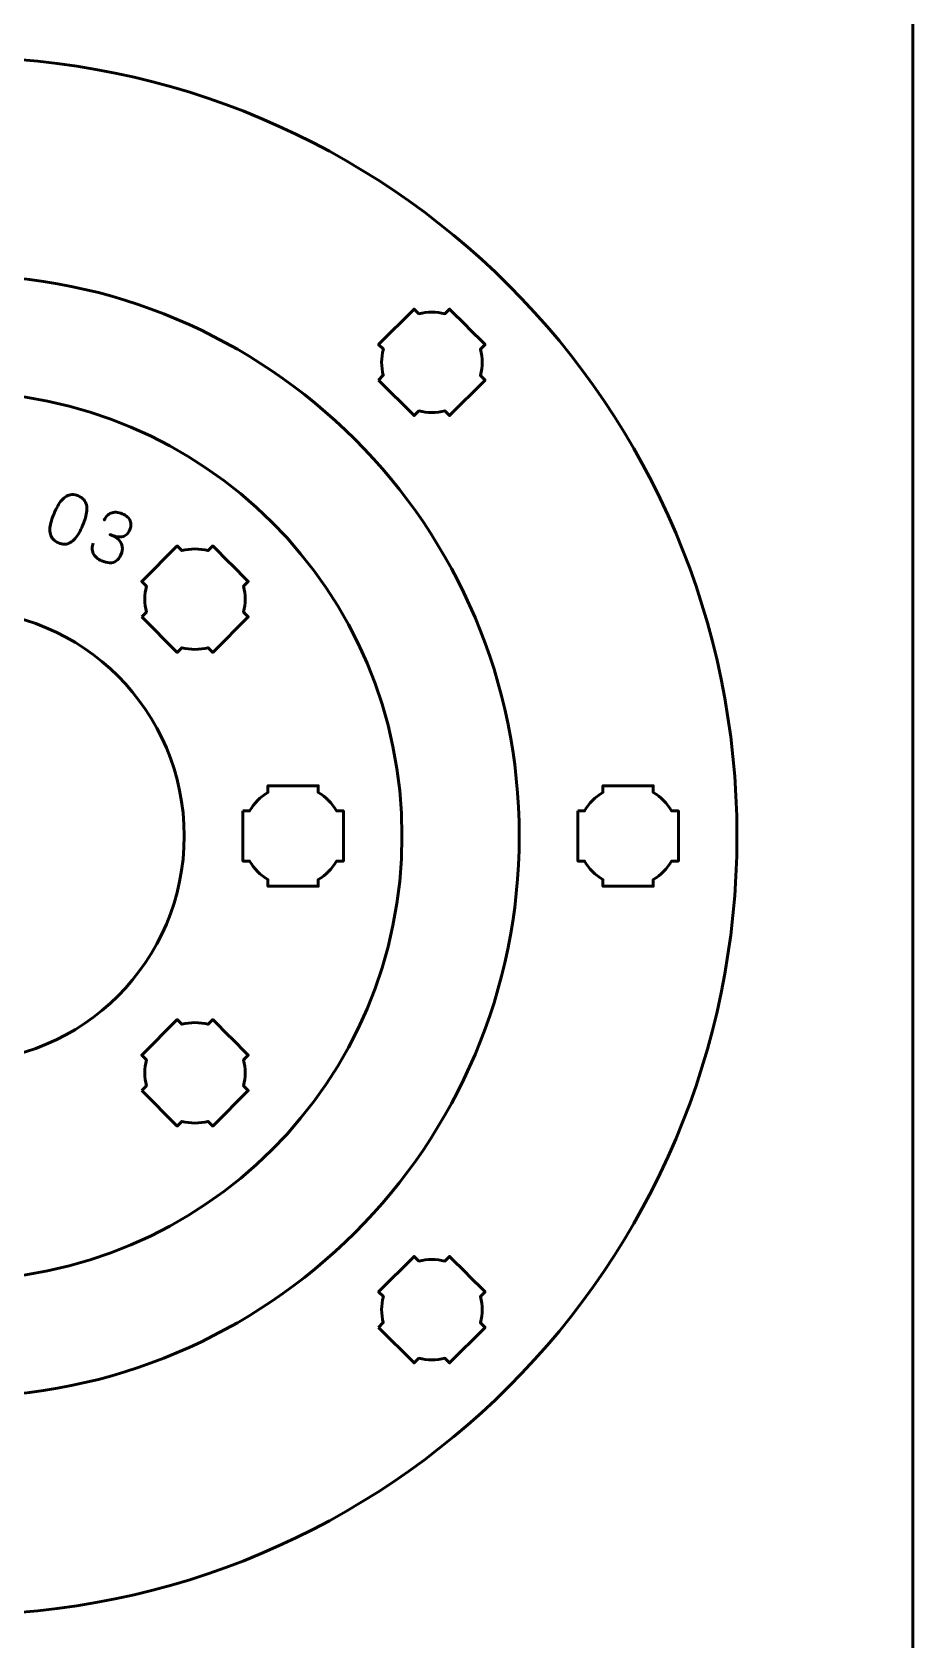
# Model space of a CAD drawing. Header units: centimetres. Extents: x -21 to 0, y -29.7 to 0.
# Drawn here: x -5.26 to 0, y -19.45 to -9.85 of the extents above; entities that cross this region are included whole.
import ezdxf

# ---------------------------------------------------------------- set-up
doc = ezdxf.new("R2010")
doc.units = ezdxf.units.CM
doc.header["$MEASUREMENT"] = 0
doc.layers.add('Layer 1', color=7, linetype='Continuous')

msp = doc.modelspace()

# ---------------------------------------------------------------- linework, layer by layer
at = {"layer": 'Layer 1', "color": 3, "lineweight": 53}
for major_axis in [(0, 4.65), (0, 3.35), (0, 2.65), (0, 1.35)]:
    msp.add_ellipse((-5.7, -14.65), major_axis=major_axis, ratio=1, dxfattribs=at)
at = {"layer": 'Layer 1', "color": 1, "lineweight": 53}
msp.add_open_spline([(-21.00003, -29.19995), (-21.00003, -29.19995), (-21.00003, -9.49992), (-21.00003, -9.49992), (-21.00003, -9.49992), (-21.00003, -9.41709), (-20.93286, -9.34992), (-20.85003, -9.34992), (-20.85003, -9.34992), (-20.7672, -9.34992), (-20.70003, -9.28275), (-20.70003, -9.19992), (-20.70003, -9.19992), (-20.70003, -9.11709), (-20.7672, -9.04992), (-20.85003, -9.04992), (-20.85003, -9.04992), (-20.93286, -9.04992), (-21.00003, -8.98275), (-21.00003, -8.89992), (-21.00003, -8.89992), (-21.00003, -8.81709), (-20.93286, -8.74992), (-20.85003, -8.74992), (-20.85003, -8.74992), (-20.7672, -8.74992), (-20.70003, -8.68275), (-20.70003, -8.59992), (-20.70003, -8.59992), (-20.70003, -8.51709), (-20.7672, -8.44992), (-20.85003, -8.44992), (-20.85003, -8.44992), (-20.93286, -8.44992), (-21.00003, -8.38275), (-21.00003, -8.29992), (-21.00003, -8.29992), (-21.00003, -8.21709), (-20.93286, -8.14992), (-20.85003, -8.14992), (-20.85003, -8.14992), (-20.7672, -8.14992), (-20.70003, -8.08275), (-20.70003, -7.99992), (-20.70003, -7.99992), (-20.70003, -7.91709), (-20.7672, -7.84992), (-20.85003, -7.84992), (-20.85003, -7.84992), (-20.93286, -7.84992), (-21.00003, -7.78275), (-21.00003, -7.69992), (-21.00003, -7.69992), (-21.00003, -7.61709), (-20.93286, -7.54992), (-20.85003, -7.54992), (-20.85003, -7.54992), (-20.7672, -7.54992), (-20.70003, -7.48275), (-20.70003, -7.39992), (-20.70003, -7.39992), (-20.70003, -7.31709), (-20.7672, -7.24992), (-20.85003, -7.24992), (-20.85003, -7.24992), (-20.93286, -7.24992), (-21.00003, -7.18275), (-21.00003, -7.09992), (-21.00003, -7.09992), (-21.00003, -7.01709), (-20.93286, -6.94992), (-20.85003, -6.94992), (-20.85003, -6.94992), (-20.7672, -6.94992), (-20.70003, -6.88275), (-20.70003, -6.79992), (-20.70003, -6.79992), (-20.70003, -6.71709), (-20.7672, -6.64992), (-20.85003, -6.64992), (-20.85003, -6.64992), (-20.93286, -6.64992), (-21.00003, -6.58275), (-21.00003, -6.49992), (-21.00003, -6.49992), (-21.00003, -6.41709), (-20.93286, -6.34992), (-20.85003, -6.34992), (-20.85003, -6.34992), (-20.7672, -6.34992), (-20.70003, -6.28275), (-20.70003, -6.19992), (-20.70003, -6.19992), (-20.70003, -6.11709), (-20.7672, -6.04992), (-20.85003, -6.04992), (-20.85003, -6.04992), (-20.93286, -6.04992), (-21.00003, -5.98275), (-21.00003, -5.89992), (-21.00003, -5.89992), (-21.00003, -5.81709), (-20.93286, -5.74992), (-20.85003, -5.74992), (-20.85003, -5.74992), (-20.7672, -5.74992), (-20.70003, -5.68275), (-20.70003, -5.59992), (-20.70003, -5.59992), (-20.70003, -5.51709), (-20.7672, -5.44992), (-20.85003, -5.44992), (-20.85003, -5.44992), (-20.93286, -5.44992), (-21.00003, -5.38275), (-21.00003, -5.29992), (-21.00003, -5.29992), (-21.00003, -5.21709), (-20.93286, -5.14992), (-20.85003, -5.14992), (-20.85003, -5.14992), (-20.7672, -5.14992), (-20.70003, -5.08275), (-20.70003, -4.99992), (-20.70003, -4.99992), (-20.70003, -4.91709), (-20.7672, -4.84992), (-20.85003, -4.84992), (-20.85003, -4.84992), (-20.93286, -4.84992), (-21.00003, -4.78275), (-21.00003, -4.69992), (-21.00003, -4.69992), (-21.00003, -4.61709), (-20.93286, -4.54992), (-20.85003, -4.54992), (-20.85003, -4.54992), (-20.7672, -4.54992), (-20.70003, -4.48275), (-20.70003, -4.39992), (-20.70003, -4.39992), (-20.70003, -4.31709), (-20.7672, -4.24992), (-20.85003, -4.24992), (-20.85003, -4.24992), (-20.93286, -4.24992), (-21.00003, -4.18275), (-21.00003, -4.09992), (-21.00003, -4.09992), (-21.00003, -4.01709), (-20.93286, -3.94992), (-20.85003, -3.94992), (-20.85003, -3.94992), (-20.7672, -3.94992), (-20.70003, -3.88275), (-20.70003, -3.79992), (-20.70003, -3.79992), (-20.70003, -3.71709), (-20.7672, -3.64992), (-20.85003, -3.64992), (-20.85003, -3.64992), (-20.93286, -3.64992), (-21.00003, -3.58275), (-21.00003, -3.49992), (-21.00003, -3.49992), (-21.00003, -3.41709), (-20.93286, -3.34992), (-20.85003, -3.34992), (-20.85003, -3.34992), (-20.7672, -3.34992), (-20.70003, -3.28275), (-20.70003, -3.19992), (-20.70003, -3.19992), (-20.70003, -3.11709), (-20.7672, -3.04992), (-20.85003, -3.04992), (-20.85003, -3.04992), (-20.93286, -3.04992), (-21.00003, -2.98275), (-21.00003, -2.89992), (-21.00003, -2.89992), (-21.00003, -2.81709), (-20.93286, -2.74992), (-20.85003, -2.74992), (-20.85003, -2.74992), (-20.7672, -2.74992), (-20.70003, -2.68275), (-20.70003, -2.59992), (-20.70003, -2.59992), (-20.70003, -2.51709), (-20.7672, -2.44992), (-20.85003, -2.44992), (-20.85003, -2.44992), (-20.93286, -2.44992), (-21.00003, -2.38275), (-21.00003, -2.29992), (-21.00003, -2.29992), (-21.00003, -2.21709), (-20.93286, -2.14992), (-20.85003, -2.14992), (-20.85003, -2.14992), (-20.7672, -2.14992), (-20.70003, -2.08275), (-20.70003, -1.99992), (-20.70003, -1.99992), (-20.70003, -1.91709), (-20.7672, -1.84992), (-20.85003, -1.84992), (-20.85003, -1.84992), (-20.93286, -1.84992), (-21.00003, -1.78275), (-21.00003, -1.69992), (-21.00003, -1.69992), (-21.00003, -1.61709), (-20.93286, -1.54992), (-20.85003, -1.54992), (-20.85003, -1.54992), (-20.7672, -1.54992), (-20.70003, -1.48275), (-20.70003, -1.39992), (-20.70003, -1.39992), (-20.70003, -1.31709), (-20.7672, -1.24992), (-20.85003, -1.24992), (-20.85003, -1.24992), (-20.93286, -1.24992), (-21.00003, -1.18275), (-21.00003, -1.09992), (-21.00003, -1.09992), (-21.00003, -1.09992), (-21.00003, -0.49992), (-21.00003, -0.49992), (-21.00003, -0.49992), (-21.00003, -0.22295), (-20.77694, 0.00004), (-20.49994, 0.00004), (-20.49994, 0.00004), (-20.49994, 0.00004), (-0.50008, 0.00004), (-0.50008, 0.00004), (-0.50008, 0.00004), (-0.22294, 0.00004), (0.00002, -0.22295), (0.00002, -0.49992), (0.00002, -0.49992), (0.00002, -0.49992), (0.00002, -29.19995), (0.00002, -29.19995), (0.00002, -29.19995), (0.00002, -29.47695), (-0.22294, -29.70004), (-0.50008, -29.70004), (-0.50008, -29.70004), (-0.50008, -29.70004), (-20.49994, -29.70004), (-20.49994, -29.70004), (-20.49994, -29.70004), (-20.77694, -29.70004), (-21.00003, -29.47695), (-21.00003, -29.19995)], degree=3, knots=[0, 0, 0, 0, 0.0153846, 0.0153846, 0.0153846, 0.0153846, 0.0307692, 0.0307692, 0.0307692, 0.0307692, 0.0461538, 0.0461538, 0.0461538, 0.0461538, 0.0615385, 0.0615385, 0.0615385, 0.0615385, 0.0769231, 0.0769231, 0.0769231, 0.0769231, 0.0923077, 0.0923077, 0.0923077, 0.0923077, 0.1076923, 0.1076923, 0.1076923, 0.1076923, 0.1230769, 0.1230769, 0.1230769, 0.1230769, 0.1384615, 0.1384615, 0.1384615, 0.1384615, 0.1538462, 0.1538462, 0.1538462, 0.1538462, 0.1692308, 0.1692308, 0.1692308, 0.1692308, 0.1846154, 0.1846154, 0.1846154, 0.1846154, 0.2, 0.2, 0.2, 0.2, 0.2153846, 0.2153846, 0.2153846, 0.2153846, 0.2307692, 0.2307692, 0.2307692, 0.2307692, 0.2461538, 0.2461538, 0.2461538, 0.2461538, 0.2615385, 0.2615385, 0.2615385, 0.2615385, 0.2769231, 0.2769231, 0.2769231, 0.2769231, 0.2923077, 0.2923077, 0.2923077, 0.2923077, 0.3076923, 0.3076923, 0.3076923, 0.3076923, 0.3230769, 0.3230769, 0.3230769, 0.3230769, 0.3384615, 0.3384615, 0.3384615, 0.3384615, 0.3538462, 0.3538462, 0.3538462, 0.3538462, 0.3692308, 0.3692308, 0.3692308, 0.3692308, 0.3846154, 0.3846154, 0.3846154, 0.3846154, 0.4, 0.4, 0.4, 0.4, 0.4153846, 0.4153846, 0.4153846, 0.4153846, 0.4307692, 0.4307692, 0.4307692, 0.4307692, 0.4461538, 0.4461538, 0.4461538, 0.4461538, 0.4615385, 0.4615385, 0.4615385, 0.4615385, 0.4769231, 0.4769231, 0.4769231, 0.4769231, 0.4923077, 0.4923077, 0.4923077, 0.4923077, 0.5076923, 0.5076923, 0.5076923, 0.5076923, 0.5230769, 0.5230769, 0.5230769, 0.5230769, 0.5384615, 0.5384615, 0.5384615, 0.5384615, 0.5538462, 0.5538462, 0.5538462, 0.5538462, 0.5692308, 0.5692308, 0.5692308, 0.5692308, 0.5846154, 0.5846154, 0.5846154, 0.5846154, 0.6, 0.6, 0.6, 0.6, 0.6153846, 0.6153846, 0.6153846, 0.6153846, 0.6307692, 0.6307692, 0.6307692, 0.6307692, 0.6461538, 0.6461538, 0.6461538, 0.6461538, 0.6615385, 0.6615385, 0.6615385, 0.6615385, 0.6769231, 0.6769231, 0.6769231, 0.6769231, 0.6923077, 0.6923077, 0.6923077, 0.6923077, 0.7076923, 0.7076923, 0.7076923, 0.7076923, 0.7230769, 0.7230769, 0.7230769, 0.7230769, 0.7384615, 0.7384615, 0.7384615, 0.7384615, 0.7538462, 0.7538462, 0.7538462, 0.7538462, 0.7692308, 0.7692308, 0.7692308, 0.7692308, 0.7846154, 0.7846154, 0.7846154, 0.7846154, 0.8, 0.8, 0.8, 0.8, 0.8153846, 0.8153846, 0.8153846, 0.8153846, 0.8307692, 0.8307692, 0.8307692, 0.8307692, 0.8461538, 0.8461538, 0.8461538, 0.8461538, 0.8615385, 0.8615385, 0.8615385, 0.8615385, 0.8769231, 0.8769231, 0.8769231, 0.8769231, 0.8923077, 0.8923077, 0.8923077, 0.8923077, 0.9076923, 0.9076923, 0.9076923, 0.9076923, 0.9230769, 0.9230769, 0.9230769, 0.9230769, 0.9384615, 0.9384615, 0.9384615, 0.9384615, 0.9538462, 0.9538462, 0.9538462, 0.9538462, 0.9692308, 0.9692308, 0.9692308, 0.9692308, 0.9846154, 0.9846154, 0.9846154, 0.9846154, 1, 1, 1, 1], dxfattribs=at)
at = {"layer": 'Layer 1', "lineweight": 53}
for points in [[(-3.18979, -11.92757), (-3.18979, -11.92757), (-3.16136, -11.89915), (-3.16136, -11.89915), (-3.16136, -11.89915), (-3.17493, -11.84834), (-3.17491, -11.79468), (-3.16135, -11.74388), (-3.16135, -11.74388), (-3.16135, -11.74388), (-3.18979, -11.71544), (-3.18979, -11.71544), (-3.18979, -11.71544), (-3.18979, -11.71544), (-2.97766, -11.50331), (-2.97766, -11.50331), (-2.97766, -11.50331), (-2.97766, -11.50331), (-2.94924, -11.53173), (-2.94924, -11.53173), (-2.94924, -11.53173), (-2.89843, -11.51815), (-2.84473, -11.51812), (-2.7939, -11.53168), (-2.7939, -11.53168), (-2.7939, -11.53168), (-2.76553, -11.50331), (-2.76553, -11.50331), (-2.76553, -11.50331), (-2.76553, -11.50331), (-2.6627, -11.60614), (-2.6627, -11.60614), (-2.6627, -11.60614), (-2.6627, -11.60614), (-2.65937, -11.60938), (-2.65937, -11.60938), (-2.65937, -11.60938), (-2.65937, -11.60938), (-2.65613, -11.6127), (-2.65613, -11.6127), (-2.65613, -11.6127), (-2.65613, -11.6127), (-2.55339, -11.71544), (-2.55339, -11.71544), (-2.55339, -11.71544), (-2.55339, -11.71544), (-2.58173, -11.74377), (-2.58173, -11.74377), (-2.58173, -11.74377), (-2.56814, -11.79463), (-2.56813, -11.84838), (-2.58172, -11.89925), (-2.58172, -11.89925), (-2.58172, -11.89925), (-2.55339, -11.92757), (-2.55339, -11.92757), (-2.55339, -11.92757), (-2.55339, -11.92757), (-2.65471, -12.02889), (-2.65471, -12.02889), (-2.65471, -12.02889), (-2.65471, -12.02889), (-2.65937, -12.03366), (-2.65937, -12.03366), (-2.65937, -12.03366), (-2.65937, -12.03366), (-2.66415, -12.03833), (-2.66415, -12.03833), (-2.66415, -12.03833), (-2.66415, -12.03833), (-2.76553, -12.1397), (-2.76553, -12.1397), (-2.76553, -12.1397), (-2.76553, -12.1397), (-2.79388, -12.11135), (-2.79388, -12.11135), (-2.79388, -12.11135), (-2.84472, -12.12491), (-2.89844, -12.1249), (-2.94927, -12.11131), (-2.94927, -12.11131), (-2.94927, -12.11131), (-2.97766, -12.1397), (-2.97766, -12.1397), (-2.97766, -12.1397), (-2.97766, -12.1397), (-3.18979, -11.92757), (-3.18979, -11.92757)], [(-4.604, -13.34179), (-4.604, -13.34179), (-4.57558, -13.31336), (-4.57558, -13.31336), (-4.57558, -13.31336), (-4.58915, -13.26255), (-4.58913, -13.20889), (-4.57556, -13.15809), (-4.57556, -13.15809), (-4.57556, -13.15809), (-4.604, -13.12965), (-4.604, -13.12965), (-4.604, -13.12965), (-4.604, -13.12965), (-4.39187, -12.91752), (-4.39187, -12.91752), (-4.39187, -12.91752), (-4.39187, -12.91752), (-4.36345, -12.94594), (-4.36345, -12.94594), (-4.36345, -12.94594), (-4.31264, -12.93236), (-4.25894, -12.93234), (-4.20811, -12.94589), (-4.20811, -12.94589), (-4.20811, -12.94589), (-4.17974, -12.91752), (-4.17974, -12.91752), (-4.17974, -12.91752), (-4.17974, -12.91752), (-4.07691, -13.02035), (-4.07691, -13.02035), (-4.07691, -13.02035), (-4.07691, -13.02035), (-4.07358, -13.02359), (-4.07358, -13.02359), (-4.07358, -13.02359), (-4.07358, -13.02359), (-4.07034, -13.02692), (-4.07034, -13.02692), (-4.07034, -13.02692), (-4.07034, -13.02692), (-3.96761, -13.12965), (-3.96761, -13.12965), (-3.96761, -13.12965), (-3.96761, -13.12965), (-3.99594, -13.15799), (-3.99594, -13.15799), (-3.99594, -13.15799), (-3.98235, -13.20884), (-3.98234, -13.26259), (-3.99593, -13.31346), (-3.99593, -13.31346), (-3.99593, -13.31346), (-3.96761, -13.34179), (-3.96761, -13.34179), (-3.96761, -13.34179), (-3.96761, -13.34179), (-4.06892, -13.4431), (-4.06892, -13.4431), (-4.06892, -13.4431), (-4.06892, -13.4431), (-4.07358, -13.44787), (-4.07358, -13.44787), (-4.07358, -13.44787), (-4.07358, -13.44787), (-4.07836, -13.45254), (-4.07836, -13.45254), (-4.07836, -13.45254), (-4.07836, -13.45254), (-4.17974, -13.55392), (-4.17974, -13.55392), (-4.17974, -13.55392), (-4.17974, -13.55392), (-4.20809, -13.52556), (-4.20809, -13.52556), (-4.20809, -13.52556), (-4.25894, -13.53912), (-4.31265, -13.53912), (-4.36348, -13.52553), (-4.36348, -13.52553), (-4.36348, -13.52553), (-4.39187, -13.55392), (-4.39187, -13.55392), (-4.39187, -13.55392), (-4.39187, -13.55392), (-4.604, -13.34179), (-4.604, -13.34179)], [(-4, -14.4999), (-4, -14.4999), (-3.9598, -14.4999), (-3.9598, -14.4999), (-3.9598, -14.4999), (-3.93347, -14.45438), (-3.89551, -14.41645), (-3.85, -14.39012), (-3.85, -14.39012), (-3.85, -14.39012), (-3.85, -14.3499), (-3.85, -14.3499), (-3.85, -14.3499), (-3.85, -14.3499), (-3.55, -14.3499), (-3.55, -14.3499), (-3.55, -14.3499), (-3.55, -14.3499), (-3.55, -14.39009), (-3.55, -14.39009), (-3.55, -14.39009), (-3.50447, -14.41642), (-3.46648, -14.45437), (-3.44012, -14.4999), (-3.44012, -14.4999), (-3.44012, -14.4999), (-3.4, -14.4999), (-3.4, -14.4999), (-3.4, -14.4999), (-3.4, -14.4999), (-3.4, -14.64532), (-3.4, -14.64532), (-3.4, -14.64532), (-3.4, -14.64532), (-3.39994, -14.64997), (-3.39994, -14.64997), (-3.39994, -14.64997), (-3.39994, -14.64997), (-3.4, -14.65461), (-3.4, -14.65461), (-3.4, -14.65461), (-3.4, -14.65461), (-3.4, -14.7999), (-3.4, -14.7999), (-3.4, -14.7999), (-3.4, -14.7999), (-3.44007, -14.7999), (-3.44007, -14.7999), (-3.44007, -14.7999), (-3.46642, -14.84547), (-3.50442, -14.88348), (-3.55, -14.90984), (-3.55, -14.90984), (-3.55, -14.90984), (-3.55, -14.9499), (-3.55, -14.9499), (-3.55, -14.9499), (-3.55, -14.9499), (-3.69328, -14.9499), (-3.69328, -14.9499), (-3.69328, -14.9499), (-3.69328, -14.9499), (-3.69995, -14.94998), (-3.69995, -14.94998), (-3.69995, -14.94998), (-3.69995, -14.94998), (-3.70663, -14.9499), (-3.70663, -14.9499), (-3.70663, -14.9499), (-3.70663, -14.9499), (-3.85, -14.9499), (-3.85, -14.9499), (-3.85, -14.9499), (-3.85, -14.9499), (-3.85, -14.9098), (-3.85, -14.9098), (-3.85, -14.9098), (-3.89554, -14.88344), (-3.93352, -14.84545), (-3.95985, -14.7999), (-3.95985, -14.7999), (-3.95985, -14.7999), (-4, -14.7999), (-4, -14.7999), (-4, -14.7999), (-4, -14.7999), (-4, -14.4999), (-4, -14.4999)], [(-2, -14.4999), (-2, -14.4999), (-1.9598, -14.4999), (-1.9598, -14.4999), (-1.9598, -14.4999), (-1.93347, -14.45438), (-1.89551, -14.41645), (-1.85, -14.39012), (-1.85, -14.39012), (-1.85, -14.39012), (-1.85, -14.3499), (-1.85, -14.3499), (-1.85, -14.3499), (-1.85, -14.3499), (-1.55, -14.3499), (-1.55, -14.3499), (-1.55, -14.3499), (-1.55, -14.3499), (-1.55, -14.39009), (-1.55, -14.39009), (-1.55, -14.39009), (-1.50447, -14.41642), (-1.46648, -14.45437), (-1.44012, -14.4999), (-1.44012, -14.4999), (-1.44012, -14.4999), (-1.4, -14.4999), (-1.4, -14.4999), (-1.4, -14.4999), (-1.4, -14.4999), (-1.4, -14.64532), (-1.4, -14.64532), (-1.4, -14.64532), (-1.4, -14.64532), (-1.39994, -14.64997), (-1.39994, -14.64997), (-1.39994, -14.64997), (-1.39994, -14.64997), (-1.4, -14.65461), (-1.4, -14.65461), (-1.4, -14.65461), (-1.4, -14.65461), (-1.4, -14.7999), (-1.4, -14.7999), (-1.4, -14.7999), (-1.4, -14.7999), (-1.44007, -14.7999), (-1.44007, -14.7999), (-1.44007, -14.7999), (-1.46642, -14.84547), (-1.50442, -14.88348), (-1.55, -14.90984), (-1.55, -14.90984), (-1.55, -14.90984), (-1.55, -14.9499), (-1.55, -14.9499), (-1.55, -14.9499), (-1.55, -14.9499), (-1.69328, -14.9499), (-1.69328, -14.9499), (-1.69328, -14.9499), (-1.69328, -14.9499), (-1.69995, -14.94998), (-1.69995, -14.94998), (-1.69995, -14.94998), (-1.69995, -14.94998), (-1.70663, -14.9499), (-1.70663, -14.9499), (-1.70663, -14.9499), (-1.70663, -14.9499), (-1.85, -14.9499), (-1.85, -14.9499), (-1.85, -14.9499), (-1.85, -14.9499), (-1.85, -14.9098), (-1.85, -14.9098), (-1.85, -14.9098), (-1.89554, -14.88344), (-1.93352, -14.84545), (-1.95985, -14.7999), (-1.95985, -14.7999), (-1.95985, -14.7999), (-2, -14.7999), (-2, -14.7999), (-2, -14.7999), (-2, -14.7999), (-2, -14.4999), (-2, -14.4999)], [(-4.604, -16.17021), (-4.604, -16.17021), (-4.57558, -16.14179), (-4.57558, -16.14179), (-4.57558, -16.14179), (-4.58915, -16.09098), (-4.58913, -16.03732), (-4.57556, -15.98652), (-4.57556, -15.98652), (-4.57556, -15.98652), (-4.604, -15.95808), (-4.604, -15.95808), (-4.604, -15.95808), (-4.604, -15.95808), (-4.39187, -15.74595), (-4.39187, -15.74595), (-4.39187, -15.74595), (-4.39187, -15.74595), (-4.36345, -15.77437), (-4.36345, -15.77437), (-4.36345, -15.77437), (-4.31264, -15.76079), (-4.25894, -15.76076), (-4.20811, -15.77432), (-4.20811, -15.77432), (-4.20811, -15.77432), (-4.17974, -15.74595), (-4.17974, -15.74595), (-4.17974, -15.74595), (-4.17974, -15.74595), (-4.07691, -15.84878), (-4.07691, -15.84878), (-4.07691, -15.84878), (-4.07691, -15.84878), (-4.07358, -15.85202), (-4.07358, -15.85202), (-4.07358, -15.85202), (-4.07358, -15.85202), (-4.07034, -15.85534), (-4.07034, -15.85534), (-4.07034, -15.85534), (-4.07034, -15.85534), (-3.96761, -15.95808), (-3.96761, -15.95808), (-3.96761, -15.95808), (-3.96761, -15.95808), (-3.99594, -15.98641), (-3.99594, -15.98641), (-3.99594, -15.98641), (-3.98235, -16.03727), (-3.98234, -16.09102), (-3.99593, -16.14189), (-3.99593, -16.14189), (-3.99593, -16.14189), (-3.96761, -16.17021), (-3.96761, -16.17021), (-3.96761, -16.17021), (-3.96761, -16.17021), (-4.06892, -16.27153), (-4.06892, -16.27153), (-4.06892, -16.27153), (-4.06892, -16.27153), (-4.07358, -16.2763), (-4.07358, -16.2763), (-4.07358, -16.2763), (-4.07358, -16.2763), (-4.07836, -16.28097), (-4.07836, -16.28097), (-4.07836, -16.28097), (-4.07836, -16.28097), (-4.17974, -16.38234), (-4.17974, -16.38234), (-4.17974, -16.38234), (-4.17974, -16.38234), (-4.20809, -16.35399), (-4.20809, -16.35399), (-4.20809, -16.35399), (-4.25894, -16.36755), (-4.31265, -16.36754), (-4.36348, -16.35395), (-4.36348, -16.35395), (-4.36348, -16.35395), (-4.39187, -16.38234), (-4.39187, -16.38234), (-4.39187, -16.38234), (-4.39187, -16.38234), (-4.604, -16.17021), (-4.604, -16.17021)], [(-3.18979, -17.58443), (-3.18979, -17.58443), (-3.16136, -17.556), (-3.16136, -17.556), (-3.16136, -17.556), (-3.17493, -17.50519), (-3.17491, -17.45153), (-3.16135, -17.40073), (-3.16135, -17.40073), (-3.16135, -17.40073), (-3.18979, -17.37229), (-3.18979, -17.37229), (-3.18979, -17.37229), (-3.18979, -17.37229), (-2.97766, -17.16016), (-2.97766, -17.16016), (-2.97766, -17.16016), (-2.97766, -17.16016), (-2.94924, -17.18858), (-2.94924, -17.18858), (-2.94924, -17.18858), (-2.89843, -17.175), (-2.84473, -17.17498), (-2.7939, -17.18853), (-2.7939, -17.18853), (-2.7939, -17.18853), (-2.76553, -17.16016), (-2.76553, -17.16016), (-2.76553, -17.16016), (-2.76553, -17.16016), (-2.6627, -17.26299), (-2.6627, -17.26299), (-2.6627, -17.26299), (-2.6627, -17.26299), (-2.65937, -17.26624), (-2.65937, -17.26624), (-2.65937, -17.26624), (-2.65937, -17.26624), (-2.65613, -17.26956), (-2.65613, -17.26956), (-2.65613, -17.26956), (-2.65613, -17.26956), (-2.55339, -17.37229), (-2.55339, -17.37229), (-2.55339, -17.37229), (-2.55339, -17.37229), (-2.58173, -17.40063), (-2.58173, -17.40063), (-2.58173, -17.40063), (-2.56814, -17.45148), (-2.56813, -17.50523), (-2.58172, -17.5561), (-2.58172, -17.5561), (-2.58172, -17.5561), (-2.55339, -17.58443), (-2.55339, -17.58443), (-2.55339, -17.58443), (-2.55339, -17.58443), (-2.65471, -17.68574), (-2.65471, -17.68574), (-2.65471, -17.68574), (-2.65471, -17.68574), (-2.65937, -17.69051), (-2.65937, -17.69051), (-2.65937, -17.69051), (-2.65937, -17.69051), (-2.66415, -17.69518), (-2.66415, -17.69518), (-2.66415, -17.69518), (-2.66415, -17.69518), (-2.76553, -17.79656), (-2.76553, -17.79656), (-2.76553, -17.79656), (-2.76553, -17.79656), (-2.79388, -17.7682), (-2.79388, -17.7682), (-2.79388, -17.7682), (-2.84472, -17.78177), (-2.89844, -17.78176), (-2.94927, -17.76817), (-2.94927, -17.76817), (-2.94927, -17.76817), (-2.97766, -17.79656), (-2.97766, -17.79656), (-2.97766, -17.79656), (-2.97766, -17.79656), (-3.18979, -17.58443), (-3.18979, -17.58443)]]:
    msp.add_open_spline(points, degree=3, knots=[0, 0, 0, 0, 0.0454545, 0.0454545, 0.0454545, 0.0454545, 0.0909091, 0.0909091, 0.0909091, 0.0909091, 0.1363636, 0.1363636, 0.1363636, 0.1363636, 0.1818182, 0.1818182, 0.1818182, 0.1818182, 0.2272727, 0.2272727, 0.2272727, 0.2272727, 0.2727273, 0.2727273, 0.2727273, 0.2727273, 0.3181818, 0.3181818, 0.3181818, 0.3181818, 0.3636364, 0.3636364, 0.3636364, 0.3636364, 0.4090909, 0.4090909, 0.4090909, 0.4090909, 0.4545455, 0.4545455, 0.4545455, 0.4545455, 0.5, 0.5, 0.5, 0.5, 0.5454545, 0.5454545, 0.5454545, 0.5454545, 0.5909091, 0.5909091, 0.5909091, 0.5909091, 0.6363636, 0.6363636, 0.6363636, 0.6363636, 0.6818182, 0.6818182, 0.6818182, 0.6818182, 0.7272727, 0.7272727, 0.7272727, 0.7272727, 0.7727273, 0.7727273, 0.7727273, 0.7727273, 0.8181818, 0.8181818, 0.8181818, 0.8181818, 0.8636364, 0.8636364, 0.8636364, 0.8636364, 0.9090909, 0.9090909, 0.9090909, 0.9090909, 0.9545455, 0.9545455, 0.9545455, 0.9545455, 1, 1, 1, 1], dxfattribs=at)
at = {"layer": 'Layer 1', "color": 5, "lineweight": 53}
for points, knots in [([(-5.10133, -12.89992), (-5.08762, -12.90561), (-5.07487, -12.90819), (-5.06309, -12.90766), (-5.06309, -12.90766), (-5.05137, -12.90712), (-5.0404, -12.9039), (-5.03033, -12.89813), (-5.03033, -12.89813), (-5.02019, -12.8923), (-5.01081, -12.88433), (-5.00219, -12.87425), (-5.00219, -12.87425), (-4.99348, -12.86416), (-4.98541, -12.85238), (-4.97788, -12.83904), (-4.97788, -12.83904), (-4.97043, -12.8257), (-4.9634, -12.81123), (-4.95683, -12.79562), (-4.95683, -12.79562), (-4.95021, -12.78015), (-4.94471, -12.76511), (-4.94029, -12.75047), (-4.94029, -12.75047), (-4.93592, -12.73582), (-4.93312, -12.72188), (-4.93188, -12.70863), (-4.93188, -12.70863), (-4.93063, -12.69537), (-4.93144, -12.6831), (-4.93423, -12.67171), (-4.93423, -12.67171), (-4.93703, -12.66039), (-4.9423, -12.65033), (-4.95012, -12.64144), (-4.95012, -12.64144), (-4.95788, -12.63255), (-4.96861, -12.62519), (-4.98225, -12.61928), (-4.98225, -12.61928), (-4.99595, -12.6136), (-5.00863, -12.61102), (-5.02042, -12.61155), (-5.02042, -12.61155), (-5.03221, -12.61215), (-5.04318, -12.61537), (-5.05331, -12.62121), (-5.05331, -12.62121), (-5.06338, -12.62705), (-5.07277, -12.63501), (-5.08146, -12.64517), (-5.08146, -12.64517), (-5.09016, -12.65524), (-5.09824, -12.66695), (-5.10569, -12.6803), (-5.10569, -12.6803), (-5.11321, -12.69357), (-5.12018, -12.70804), (-5.12674, -12.72351), (-5.12674, -12.72351), (-5.13337, -12.73911), (-5.13893, -12.75417), (-5.14329, -12.76887), (-5.14329, -12.76887), (-5.14773, -12.78351), (-5.15053, -12.79746), (-5.15178, -12.81071), (-5.15178, -12.81071), (-5.15301, -12.82397), (-5.15221, -12.83625), (-5.14935, -12.84757), (-5.14935, -12.84757), (-5.14655, -12.85888), (-5.14127, -12.86894), (-5.13345, -12.87783), (-5.13345, -12.87783), (-5.12569, -12.88665), (-5.11496, -12.89401), (-5.10133, -12.89992)], [0, 0, 0, 0, 0.05, 0.05, 0.05, 0.05, 0.1, 0.1, 0.1, 0.1, 0.15, 0.15, 0.15, 0.15, 0.2, 0.2, 0.2, 0.2, 0.25, 0.25, 0.25, 0.25, 0.3, 0.3, 0.3, 0.3, 0.35, 0.35, 0.35, 0.35, 0.4, 0.4, 0.4, 0.4, 0.45, 0.45, 0.45, 0.45, 0.5, 0.5, 0.5, 0.5, 0.55, 0.55, 0.55, 0.55, 0.6, 0.6, 0.6, 0.6, 0.65, 0.65, 0.65, 0.65, 0.7, 0.7, 0.7, 0.7, 0.75, 0.75, 0.75, 0.75, 0.8, 0.8, 0.8, 0.8, 0.85, 0.85, 0.85, 0.85, 0.9, 0.9, 0.9, 0.9, 0.95, 0.95, 0.95, 0.95, 1, 1, 1, 1]), ([(-5.10133, -12.89992), (-5.08762, -12.90561), (-5.07487, -12.90819), (-5.06309, -12.90766), (-5.06309, -12.90766), (-5.05137, -12.90712), (-5.0404, -12.9039), (-5.03033, -12.89813), (-5.03033, -12.89813), (-5.02019, -12.8923), (-5.01081, -12.88433), (-5.00219, -12.87425), (-5.00219, -12.87425), (-4.99348, -12.86416), (-4.98541, -12.85238), (-4.97788, -12.83904), (-4.97788, -12.83904), (-4.97043, -12.8257), (-4.9634, -12.81123), (-4.95683, -12.79562), (-4.95683, -12.79562), (-4.95021, -12.78015), (-4.94471, -12.76511), (-4.94029, -12.75047), (-4.94029, -12.75047), (-4.93592, -12.73582), (-4.93312, -12.72188), (-4.93188, -12.70863), (-4.93188, -12.70863), (-4.93063, -12.69537), (-4.93144, -12.6831), (-4.93423, -12.67171), (-4.93423, -12.67171), (-4.93703, -12.66039), (-4.9423, -12.65033), (-4.95012, -12.64144), (-4.95012, -12.64144), (-4.95788, -12.63255), (-4.96861, -12.62519), (-4.98225, -12.61928), (-4.98225, -12.61928), (-4.99595, -12.6136), (-5.00863, -12.61102), (-5.02042, -12.61155), (-5.02042, -12.61155), (-5.03221, -12.61215), (-5.04318, -12.61537), (-5.05331, -12.62121), (-5.05331, -12.62121), (-5.06338, -12.62705), (-5.07277, -12.63501), (-5.08146, -12.64517), (-5.08146, -12.64517), (-5.09016, -12.65524), (-5.09824, -12.66695), (-5.10569, -12.6803), (-5.10569, -12.6803), (-5.11321, -12.69357), (-5.12018, -12.70804), (-5.12674, -12.72351), (-5.12674, -12.72351), (-5.13337, -12.73911), (-5.13893, -12.75417), (-5.14329, -12.76887), (-5.14329, -12.76887), (-5.14773, -12.78351), (-5.15053, -12.79746), (-5.15178, -12.81071), (-5.15178, -12.81071), (-5.15301, -12.82397), (-5.15221, -12.83625), (-5.14935, -12.84757), (-5.14935, -12.84757), (-5.14655, -12.85888), (-5.14127, -12.86894), (-5.13345, -12.87783), (-5.13345, -12.87783), (-5.12569, -12.88665), (-5.11496, -12.89401), (-5.10133, -12.89992)], [0, 0, 0, 0, 0.05, 0.05, 0.05, 0.05, 0.1, 0.1, 0.1, 0.1, 0.15, 0.15, 0.15, 0.15, 0.2, 0.2, 0.2, 0.2, 0.25, 0.25, 0.25, 0.25, 0.3, 0.3, 0.3, 0.3, 0.35, 0.35, 0.35, 0.35, 0.4, 0.4, 0.4, 0.4, 0.45, 0.45, 0.45, 0.45, 0.5, 0.5, 0.5, 0.5, 0.55, 0.55, 0.55, 0.55, 0.6, 0.6, 0.6, 0.6, 0.65, 0.65, 0.65, 0.65, 0.7, 0.7, 0.7, 0.7, 0.75, 0.75, 0.75, 0.75, 0.8, 0.8, 0.8, 0.8, 0.85, 0.85, 0.85, 0.85, 0.9, 0.9, 0.9, 0.9, 0.95, 0.95, 0.95, 0.95, 1, 1, 1, 1]), ([(-4.89314, -12.90234), (-4.89753, -12.91281), (-4.89974, -12.92309), (-4.89977, -12.93325), (-4.89977, -12.93325), (-4.89971, -12.94341), (-4.89761, -12.9531), (-4.89331, -12.9623), (-4.89331, -12.9623), (-4.88902, -12.97152), (-4.8826, -12.9799), (-4.8742, -12.98752), (-4.8742, -12.98752), (-4.86572, -12.99508), (-4.85527, -13.00158), (-4.84276, -13.00692), (-4.84276, -13.00692), (-4.82609, -13.01412), (-4.8104, -13.01785), (-4.79572, -13.01833), (-4.79572, -13.01833), (-4.78105, -13.01874), (-4.76797, -13.01519), (-4.7564, -13.00753), (-4.7564, -13.00753), (-4.74483, -12.99994), (-4.73541, -12.98761), (-4.72799, -12.97053), (-4.72799, -12.97053), (-4.72072, -12.95337), (-4.71804, -12.93745), (-4.72003, -12.92276), (-4.72003, -12.92276), (-4.72201, -12.90806), (-4.72896, -12.8946), (-4.74091, -12.88243), (-4.74091, -12.88243), (-4.75287, -12.87025), (-4.77006, -12.85939), (-4.79263, -12.8498), (-4.79263, -12.8498), (-4.7759, -12.85694), (-4.76106, -12.86136), (-4.7483, -12.8631), (-4.7483, -12.8631), (-4.73547, -12.86476), (-4.72438, -12.86416), (-4.71505, -12.86127), (-4.71505, -12.86127), (-4.7057, -12.85839), (-4.69784, -12.85359), (-4.69143, -12.84702), (-4.69143, -12.84702), (-4.68502, -12.84036), (-4.67987, -12.83236), (-4.67598, -12.82295), (-4.67598, -12.82295), (-4.67194, -12.8136), (-4.66947, -12.80431), (-4.66861, -12.79514), (-4.66861, -12.79514), (-4.66782, -12.78597), (-4.66894, -12.77722), (-4.67205, -12.76872), (-4.67205, -12.76872), (-4.67508, -12.7603), (-4.68051, -12.75242), (-4.68829, -12.74516), (-4.68829, -12.74516), (-4.69605, -12.73789), (-4.70657, -12.73138), (-4.71972, -12.72569), (-4.71972, -12.72569), (-4.73294, -12.72021), (-4.74519, -12.71729), (-4.75655, -12.7169), (-4.75655, -12.7169), (-4.7679, -12.71652), (-4.77822, -12.71826), (-4.78743, -12.72207), (-4.78743, -12.72207), (-4.7967, -12.72587), (-4.80473, -12.7313), (-4.81148, -12.73836), (-4.81148, -12.73836), (-4.81825, -12.74551), (-4.82361, -12.75371), (-4.82765, -12.7632), (-4.82765, -12.7632), (-4.82361, -12.75371), (-4.81825, -12.74551), (-4.81148, -12.73836), (-4.81148, -12.73836), (-4.80473, -12.7313), (-4.7967, -12.72587), (-4.78743, -12.72207), (-4.78743, -12.72207), (-4.77822, -12.71826), (-4.7679, -12.71652), (-4.75655, -12.7169), (-4.75655, -12.7169), (-4.74519, -12.71729), (-4.73294, -12.72021), (-4.71972, -12.72569), (-4.71972, -12.72569), (-4.70657, -12.73138), (-4.69605, -12.73789), (-4.68829, -12.74516), (-4.68829, -12.74516), (-4.68051, -12.75242), (-4.67508, -12.7603), (-4.67205, -12.76872), (-4.67205, -12.76872), (-4.66894, -12.77722), (-4.66782, -12.78597), (-4.66861, -12.79514), (-4.66861, -12.79514), (-4.66947, -12.80431), (-4.67194, -12.8136), (-4.67598, -12.82295), (-4.67598, -12.82295), (-4.67987, -12.83236), (-4.68502, -12.84036), (-4.69143, -12.84702), (-4.69143, -12.84702), (-4.69784, -12.85359), (-4.7057, -12.85839), (-4.71505, -12.86127), (-4.71505, -12.86127), (-4.72438, -12.86416), (-4.73547, -12.86476), (-4.7483, -12.8631), (-4.7483, -12.8631), (-4.76106, -12.86136), (-4.7759, -12.85694), (-4.79263, -12.8498), (-4.79263, -12.8498), (-4.77006, -12.85939), (-4.75287, -12.87025), (-4.74091, -12.88243), (-4.74091, -12.88243), (-4.72896, -12.8946), (-4.72201, -12.90806), (-4.72003, -12.92276), (-4.72003, -12.92276), (-4.71804, -12.93745), (-4.72072, -12.95337), (-4.72799, -12.97053), (-4.72799, -12.97053), (-4.73541, -12.98761), (-4.74483, -12.99994), (-4.7564, -13.00753), (-4.7564, -13.00753), (-4.76797, -13.01519), (-4.78105, -13.01874), (-4.79572, -13.01833), (-4.79572, -13.01833), (-4.8104, -13.01785), (-4.82609, -13.01412), (-4.84276, -13.00692), (-4.84276, -13.00692), (-4.85527, -13.00158), (-4.86572, -12.99508), (-4.8742, -12.98752), (-4.8742, -12.98752), (-4.8826, -12.9799), (-4.88902, -12.97152), (-4.89331, -12.9623), (-4.89331, -12.9623), (-4.89761, -12.9531), (-4.89971, -12.94341), (-4.89977, -12.93325), (-4.89977, -12.93325), (-4.89974, -12.92309), (-4.89753, -12.91281), (-4.89314, -12.90234)], [0, 0, 0, 0, 0.0227273, 0.0227273, 0.0227273, 0.0227273, 0.0454545, 0.0454545, 0.0454545, 0.0454545, 0.0681818, 0.0681818, 0.0681818, 0.0681818, 0.0909091, 0.0909091, 0.0909091, 0.0909091, 0.1136364, 0.1136364, 0.1136364, 0.1136364, 0.1363636, 0.1363636, 0.1363636, 0.1363636, 0.1590909, 0.1590909, 0.1590909, 0.1590909, 0.1818182, 0.1818182, 0.1818182, 0.1818182, 0.2045455, 0.2045455, 0.2045455, 0.2045455, 0.2272727, 0.2272727, 0.2272727, 0.2272727, 0.25, 0.25, 0.25, 0.25, 0.2727273, 0.2727273, 0.2727273, 0.2727273, 0.2954545, 0.2954545, 0.2954545, 0.2954545, 0.3181818, 0.3181818, 0.3181818, 0.3181818, 0.3409091, 0.3409091, 0.3409091, 0.3409091, 0.3636364, 0.3636364, 0.3636364, 0.3636364, 0.3863636, 0.3863636, 0.3863636, 0.3863636, 0.4090909, 0.4090909, 0.4090909, 0.4090909, 0.4318182, 0.4318182, 0.4318182, 0.4318182, 0.4545455, 0.4545455, 0.4545455, 0.4545455, 0.4772727, 0.4772727, 0.4772727, 0.4772727, 0.5, 0.5, 0.5, 0.5, 0.5227273, 0.5227273, 0.5227273, 0.5227273, 0.5454545, 0.5454545, 0.5454545, 0.5454545, 0.5681818, 0.5681818, 0.5681818, 0.5681818, 0.5909091, 0.5909091, 0.5909091, 0.5909091, 0.6136364, 0.6136364, 0.6136364, 0.6136364, 0.6363636, 0.6363636, 0.6363636, 0.6363636, 0.6590909, 0.6590909, 0.6590909, 0.6590909, 0.6818182, 0.6818182, 0.6818182, 0.6818182, 0.7045455, 0.7045455, 0.7045455, 0.7045455, 0.7272727, 0.7272727, 0.7272727, 0.7272727, 0.75, 0.75, 0.75, 0.75, 0.7727273, 0.7727273, 0.7727273, 0.7727273, 0.7954545, 0.7954545, 0.7954545, 0.7954545, 0.8181818, 0.8181818, 0.8181818, 0.8181818, 0.8409091, 0.8409091, 0.8409091, 0.8409091, 0.8636364, 0.8636364, 0.8636364, 0.8636364, 0.8863636, 0.8863636, 0.8863636, 0.8863636, 0.9090909, 0.9090909, 0.9090909, 0.9090909, 0.9318182, 0.9318182, 0.9318182, 0.9318182, 0.9545455, 0.9545455, 0.9545455, 0.9545455, 0.9772727, 0.9772727, 0.9772727, 0.9772727, 1, 1, 1, 1])]:
    msp.add_open_spline(points, degree=3, knots=knots, dxfattribs=at)

doc.saveas('drawing.dxf')
